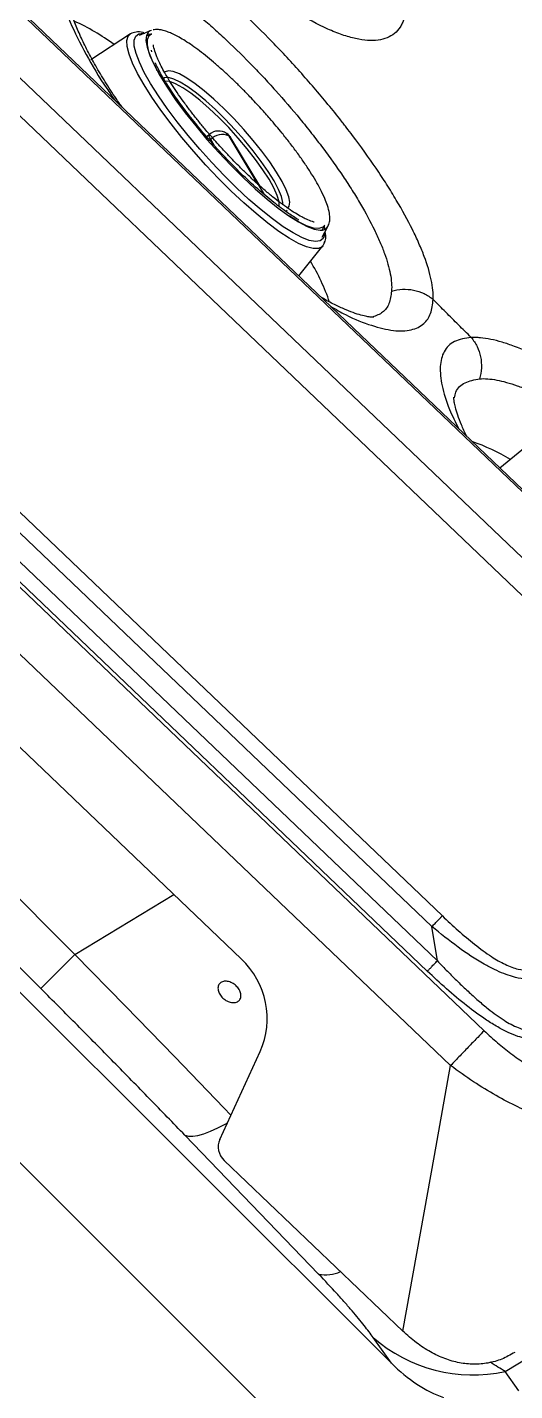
# Model space of a CAD drawing. Extents: x 398 to 508, y 623 to 782.
# Drawn here: x 407.56 to 410.47, y 651.51 to 659.67 of the extents above; entities that cross this region are included whole.
import ezdxf

# ---------------------------------------------------------------- set-up
doc = ezdxf.new("R2010")
doc.units = 0
doc.header["$MEASUREMENT"] = 0
doc.layers.add('GEOMETRY', color=2, linetype='Continuous', lineweight=25)

msp = doc.modelspace()

# ---------------------------------------------------------------- linework, layer by layer
at = {"layer": 'GEOMETRY'}
for p, q in [((412.81, 654.3037), (406.2263, 660.6004)), ((412.5566, 654.3191), (406.2491, 660.3516)), ((412.5088, 654.9876), (406.9323, 660.3209)), ((412.5163, 654.9947), (406.9398, 660.3281)), ((408.1741, 659.6347), (407.9362, 659.4789)), ((408.2921, 659.6529), (408.2265, 659.6249)), ((408.2999, 659.6348), (408.2677, 659.6211)), ((408.299, 659.6551), (408.2921, 659.6529)), ((408.6458, 659.0324), (408.6298, 659.0186)), ((408.7502, 659.0375), (408.7492, 659.0382)), ((408.7637, 659.0229), (408.7627, 659.0236)), ((408.7627, 659.0236), (408.9734, 658.673)), ((408.9378, 658.7332), (408.7637, 659.0229)), ((408.9469, 658.7251), (408.7751, 659.011)), ((408.6538, 659.002), (408.6485, 658.9974)), ((408.6741, 658.9683), (408.6538, 659.002)), ((409.1112, 658.5759), (409.1033, 658.57)), ((409.3197, 658.4176), (409.3541, 658.4801)), ((409.32, 658.459), (409.3369, 658.4896)), ((409.18, 658.1856), (409.3243, 658.3645)), ((405.6639, 658.0872), (410.289, 653.6638)), ((410.0887, 653.4554), (405.4635, 657.8789)), ((406.3644, 657.867), (410.0394, 654.3523)), ((406.0961, 657.826), (410.0096, 654.0832)), ((409.977, 654.2876), (406.302, 657.8024)), ((409.9495, 654.021), (406.0361, 657.7638)), ((409.7344, 651.673), (403.8601, 657.5473)), ((403.091, 657.2958), (409.483, 650.9038)), ((410.5371, 657.1599), (410.3835, 657.0345)), ((406.1597, 656.6554), (408.8367, 654.0952)), ((407.8421, 654.1211), (406.3082, 655.655)), ((407.6377, 653.9166), (406.1038, 655.4505)), ((407.8421, 654.1211), (408.4335, 654.4808)), ((410.0096, 654.0832), (409.977, 654.2876)), ((407.6377, 653.9166), (407.8421, 654.1211)), ((408.7081, 653.012), (408.9492, 653.5404)), ((409.9919, 652.9168), (410.0887, 653.4554)), ((409.2992, 652.2064), (408.4994, 653.0381)), ((408.7335, 652.8879), (409.8028, 651.8652)), ((409.8028, 651.8652), (409.9919, 652.9168)), ((410.4149, 651.6233), (412.5648, 652.9312)), ((409.7344, 651.673), (409.6256, 651.8266)), ((410.4966, 651.5081), (410.4149, 651.6233))]:
    msp.add_line(p, q, dxfattribs=at)
at = {"layer": 'GEOMETRY', "flags": 128}
for points in [[(408.2556, 659.3289), (408.2169, 659.3972), (408.187, 659.4588), (408.1661, 659.5129), (408.1548, 659.5584), (408.1531, 659.5947), (408.1612, 659.6212), (408.1741, 659.6347)], [(408.2948, 659.3366), (408.2569, 659.4037), (408.2276, 659.4642), (408.2076, 659.5169), (408.1971, 659.5611), (408.1964, 659.596), (408.2054, 659.6209), (408.224, 659.6354), (408.2519, 659.6393), (408.259, 659.6388)], [(408.2921, 659.6529), (408.2814, 659.6462), (408.2689, 659.6257), (408.2661, 659.5951), (408.273, 659.5549), (408.2896, 659.5058), (408.3156, 659.4488), (408.3504, 659.3847), (408.3935, 659.3148), (408.4441, 659.2404), (408.5013, 659.1627), (408.564, 659.0831), (408.6312, 659.003), (408.7017, 658.924), (408.7742, 658.8473), (408.8473, 658.7744), (408.9199, 658.7065), (408.9906, 658.6449), (409.0581, 658.5907), (409.1212, 658.5448), (409.1788, 658.5081), (409.23, 658.4812), (409.2737, 658.4645), (409.3092, 658.4585)], [(408.2734, 659.6364), (408.2886, 659.6325), (408.2921, 659.6315)], [(408.3342, 659.4133), (408.331, 659.4194), (408.3033, 659.477), (408.2846, 659.5271), (408.2753, 659.5688), (408.2755, 659.6012), (408.2852, 659.6239), (408.2999, 659.6348)], [(408.2978, 659.5362), (408.2978, 659.5362), (408.2978, 659.5362), (408.2978, 659.5362), (408.2978, 659.5362), (408.2978, 659.5362), (408.2978, 659.5362), (408.2978, 659.5362), (408.2978, 659.5362), (408.2978, 659.5362), (408.2979, 659.5361), (408.298, 659.5356), (408.2981, 659.5352), (408.2982, 659.535), (408.2982, 659.5348), (408.2982, 659.5348), (408.2982, 659.5348), (408.2982, 659.5348), (408.2982, 659.5348), (408.2983, 659.5343), (408.2994, 659.5302), (408.3, 659.5278)], [(409.3368, 658.4486), (409.3359, 658.4339), (409.3269, 658.409), (409.3083, 658.3945), (409.2804, 658.3906), (409.2437, 658.3973), (409.1988, 658.4147), (409.1466, 658.4423), (409.0878, 658.4797), (409.0235, 658.5262), (408.9548, 658.5812), (408.8829, 658.6435), (408.809, 658.7122), (408.7344, 658.7861), (408.6603, 658.8639), (408.588, 658.9443), (408.5188, 659.0259), (408.4538, 659.1073), (408.3941, 659.1871), (408.3408, 659.264), (408.2948, 659.3366)], [(409.0859, 658.6103), (409.0854, 658.6251), (409.077, 658.66), (409.0593, 658.7033), (409.0328, 658.7537), (408.9982, 658.8099), (408.9562, 658.8705), (408.9082, 658.9339), (408.8553, 658.9983), (408.7989, 659.0622), (408.7404, 659.1238), (408.6816, 659.1814), (408.6238, 659.2337), (408.5686, 659.2792), (408.5174, 659.3167), (408.4717, 659.3452), (408.4325, 659.364), (408.401, 659.3727), (408.3779, 659.3708), (408.3701, 659.3663)], [(409.1131, 658.5897), (409.1234, 658.602), (409.127, 658.6259), (409.121, 658.6593), (409.1055, 658.7013), (409.0811, 658.7508), (409.0481, 658.8066), (409.0076, 658.8673), (408.9605, 658.9313), (408.9081, 658.997), (408.8516, 659.0628), (408.7925, 659.1269), (408.7323, 659.1878), (408.6725, 659.244), (408.6146, 659.2939), (408.5601, 659.3363), (408.5103, 659.3702), (408.4666, 659.3947), (408.4301, 659.4091), (408.4016, 659.4132), (408.3819, 659.4068), (408.3775, 659.4025)], [(409.0636, 658.6003), (409.0638, 658.6016), (409.0628, 658.6295), (409.0521, 658.6665), (409.0321, 658.7116), (409.0032, 658.7636), (408.9664, 658.8211), (408.9225, 658.8825), (408.8728, 658.9461), (408.8187, 659.0102), (408.7616, 659.0731), (408.7031, 659.133), (408.6447, 659.1882), (408.5882, 659.2374), (408.535, 659.279), (408.4865, 659.3121), (408.4442, 659.3356), (408.4091, 659.349), (408.3823, 659.3518), (408.381, 659.3517)], [(409.3243, 658.3645), (409.3201, 658.36), (409.2978, 658.3491), (409.2664, 658.3488), (409.2264, 658.3591), (409.1785, 658.3798), (409.1235, 658.4107), (409.0623, 658.4511), (408.9958, 658.5005), (408.9252, 658.558), (408.8516, 658.6227), (408.7763, 658.6935), (408.7005, 658.7693), (408.6254, 658.8487), (408.5522, 658.9306), (408.4822, 659.0136), (408.4165, 659.0962), (408.3562, 659.1772), (408.3023, 659.2552), (408.2556, 659.3289)], [(408.6538, 659.002), (408.6485, 659.0123), (408.6452, 659.0208), (408.6441, 659.0274), (408.6451, 659.0316), (408.6458, 659.0324)], [(408.7492, 659.0382), (408.7552, 659.0332), (408.7627, 659.0236)], [(408.7502, 659.0375), (408.7562, 659.0325), (408.7637, 659.0229)], [(408.7751, 659.011), (408.7719, 659.0155), (408.7637, 659.0229)], [(409.3369, 658.4896), (409.3244, 658.476), (409.3008, 658.4687), (409.2684, 658.4718), (409.2278, 658.4853), (409.1797, 658.5089), (409.1251, 658.5423), (409.1199, 658.5457)], [(409.3328, 658.4822), (409.3352, 658.4688), (409.3359, 658.4632)], [(409.3338, 658.3843), (409.333, 658.3814), (409.3243, 658.3645)], [(408.7749, 653.1584), (408.7328, 653.2022), (408.4386, 653.507), (408.1413, 653.8138), (407.8421, 654.1211), (407.8421, 654.1211), (407.8421, 654.1211)], [(408.4994, 653.0381), (408.5205, 653.0326), (408.5465, 653.0322), (408.5774, 653.0371), (408.6129, 653.0472), (408.6528, 653.0623), (408.6967, 653.0825), (408.7443, 653.1075), (408.7542, 653.1131)]]:
    msp.add_lwpolyline(points, dxfattribs=at)
at = {"layer": 'GEOMETRY'}
for centre, radius, start, end in [((407.3206, 658.5617), 1.2599, 53.17744, 65.76572), ((408.7012, 658.968), 0.085, 55.69087, 130.71625), ((408.7237, 658.9351), 0.0967, 66.22994, 136.25198), ((408.7022, 658.9673), 0.085, 31.00186, 55.69087), ((409.3157, 658.5024), 0.0444, 261.53985, 329.88291), ((408.224, 657.6444), 1.2036, 18.60161, 31.48268), ((409.8022, 656.0141), 1.2501, 58.99811, 70.55176), ((409.342, 652.4086), 0.2067, 258.04217, 295.24026), ((410.2225, 652.51), 0.9073, 228.86508, 282.24807)]:
    msp.add_arc(centre, radius, start, end, dxfattribs=at)
for centre, major_axis, ratio, start_param, end_param in [((408.4894, 653.7488), (0.467, -0.1917), 0.966794, 6.245932, 7.468823), ((408.7965, 652.9627), (-0.0415, 0.096), 0.920794, 0.693577, 2.000602), ((410.0818, 652.8814), (-0.2213, 1.4402), 0.581848, 2.471077, 2.842542)]:
    msp.add_ellipse(centre, major_axis=major_axis, ratio=ratio, start_param=start_param, end_param=end_param, dxfattribs=at)
for points, knots in [([(409.6234, 674.0693), (409.5722, 673.5415), (409.5532, 673.0138), (409.5681, 672.3533), (409.573, 672.2212), (409.5866, 671.9579), (409.5953, 671.8265), (409.627, 671.4336), (409.6557, 671.1729), (409.7275, 670.654), (409.7708, 670.3958), (409.8464, 670.0103), (409.8735, 669.882), (409.9167, 669.6901), (409.9316, 669.6262), (409.9622, 669.4985), (409.9779, 669.4347), (410.0265, 669.2435), (410.0606, 669.1159), (410.1328, 668.8609), (410.1708, 668.7335), (410.2508, 668.4786), (410.2927, 668.3512), (410.3803, 668.0965), (410.4259, 667.9698), (410.6619, 667.3399), (410.8774, 666.8469), (411.2391, 666.1232), (411.366, 665.8845), (411.5662, 665.5305), (411.6345, 665.4132), (411.7395, 665.2382), (411.775, 665.1801), (411.8467, 665.0642), (411.8829, 665.0065), (412.0661, 664.7189), (412.2188, 664.4916), (412.4174, 664.2113), (412.4575, 664.1554), (412.5382, 664.0444), (412.5789, 663.9891), (412.7019, 663.8243), (412.7851, 663.7155), (413.207, 663.1775), (413.5635, 662.7652), (414.3136, 661.9761), (414.7072, 661.5993), (415.3259, 661.061), (415.5369, 660.8861), (415.8066, 660.6733), (415.8609, 660.631), (415.9698, 660.5471), (416.0244, 660.5055), (416.1891, 660.3819), (416.2997, 660.301), (416.6342, 660.0624), (416.8606, 659.9092), (417.1479, 659.7249), (417.2055, 659.6884), (417.3213, 659.6162), (417.3794, 659.5805), (417.5546, 659.4745), (417.6722, 659.4055), (418.0277, 659.2029), (418.268, 659.0741), (418.5726, 658.9208), (418.6337, 658.8905), (418.7564, 658.8307), (418.818, 658.8012), (419.003, 658.7141), (419.1265, 658.6579), (419.7456, 658.386), (420.245, 658.1976), (420.8743, 657.9981), (421.0005, 657.96), (421.2533, 657.8874), (421.38, 657.853), (421.5703, 657.8041), (421.6337, 657.7881), (421.7609, 657.7571), (421.8247, 657.742), (422.0162, 657.6981), (422.1443, 657.6706), (422.5302, 657.5933), (422.7894, 657.5489), (423.3117, 657.4745), (423.5727, 657.4449), (424.3552, 657.3787), (424.8763, 657.3645), (425.3975, 657.3809)], [0, 0, 0, 0, 0.0625, 0.0625, 0.078125, 0.078125, 0.09375, 0.09375, 0.125, 0.125, 0.15625, 0.15625, 0.171875, 0.171875, 0.179687, 0.179687, 0.1875, 0.1875, 0.203125, 0.203125, 0.21875, 0.21875, 0.234375, 0.234375, 0.25, 0.25, 0.3125, 0.3125, 0.34375, 0.34375, 0.359375, 0.359375, 0.367187, 0.367187, 0.375, 0.375, 0.40625, 0.40625, 0.414062, 0.414062, 0.421875, 0.421875, 0.4375, 0.4375, 0.5, 0.5, 0.5625, 0.5625, 0.59375, 0.59375, 0.601563, 0.601563, 0.609375, 0.609375, 0.625, 0.625, 0.65625, 0.65625, 0.664063, 0.664063, 0.671875, 0.671875, 0.6875, 0.6875, 0.71875, 0.71875, 0.726563, 0.726563, 0.734375, 0.734375, 0.75, 0.75, 0.8125, 0.8125, 0.828125, 0.828125, 0.84375, 0.84375, 0.851563, 0.851563, 0.859375, 0.859375, 0.875, 0.875, 0.90625, 0.90625, 0.9375, 0.9375, 1, 1, 1, 1]), ([(409.7531, 659.6371), (409.7661, 659.6478), (409.7773, 659.6604), (409.7914, 659.6822), (409.7957, 659.69), (409.8034, 659.7065), (409.8067, 659.7152), (409.8213, 659.7611), (409.8256, 659.8046), (409.8215, 659.8797), (409.8184, 659.9065), (409.8109, 659.9491), (409.808, 659.9638), (409.8013, 659.9937), (409.7975, 660.009), (409.7765, 660.0869), (409.7531, 660.1541), (409.7157, 660.2443), (409.7078, 660.2627), (409.6913, 660.3001), (409.6826, 660.319), (409.6555, 660.3764), (409.6361, 660.4152), (409.5741, 660.5339), (409.5276, 660.6156), (409.4629, 660.7212), (409.4497, 660.7424), (409.4228, 660.7848), (409.4092, 660.8059), (409.3676, 660.8695), (409.3391, 660.9118), (409.2803, 660.9966), (409.2501, 661.0389), (409.1879, 661.1237), (409.1558, 661.1663), (409.0587, 661.2915), (408.9927, 661.3722), (408.8915, 661.4891), (408.8575, 661.5273), (408.7886, 661.6024), (408.7543, 661.6386), (408.652, 661.7431), (408.5845, 661.8074), (408.4842, 661.8957), (408.4507, 661.9238), (408.3855, 661.9761), (408.3536, 662.0003), (408.2597, 662.0676), (408.1996, 662.1051), (408.0849, 662.1644), (408.0321, 662.1853), (407.9592, 662.2039), (407.936, 662.208), (407.9029, 662.2108), (407.8921, 662.2112), (407.8712, 662.2108), (407.8611, 662.2101), (407.8319, 662.2062), (407.8137, 662.2014), (407.7887, 662.1909), (407.7806, 662.1868), (407.7655, 662.1777), (407.7583, 662.1726), (407.7243, 662.1445), (407.7034, 662.1139), (407.6852, 662.0656), (407.6819, 662.0555), (407.6763, 662.0342), (407.6738, 662.023), (407.6678, 661.988), (407.6655, 661.963), (407.6638, 661.8832), (407.6693, 661.8236), (407.685, 661.7412), (407.6886, 661.7242), (407.6965, 661.6898), (407.701, 661.6724), (407.7154, 661.6193), (407.7266, 661.5828), (407.7523, 661.5079), (407.7668, 661.4695), (407.7909, 661.4103), (407.7994, 661.3903), (407.8172, 661.3498), (407.8265, 661.3293), (407.8747, 661.2265), (407.9187, 661.1429), (407.9928, 661.0156), (408.0188, 660.9728), (408.0599, 660.9082), (408.074, 660.8865), (408.1025, 660.8436), (408.117, 660.8222), (408.1905, 660.7157), (408.253, 660.6321), (408.3355, 660.5295), (408.3523, 660.509), (408.3862, 660.4684), (408.4034, 660.4481), (408.4551, 660.3884), (408.4899, 660.3496), (408.5953, 660.2364), (408.6668, 660.1649), (408.7578, 660.0808), (408.776, 660.0642), (408.8123, 660.032), (408.8304, 660.0163), (408.8843, 659.9704), (408.92, 659.9413), (408.9907, 659.8862), (409.0257, 659.8602), (409.0778, 659.8235), (409.095, 659.8116), (409.1294, 659.7887), (409.1465, 659.7777), (409.2304, 659.7251), (409.2939, 659.6907), (409.3836, 659.6503), (409.4126, 659.6387), (409.4546, 659.6243), (409.4683, 659.6199), (409.4949, 659.6124), (409.5079, 659.6091), (409.5709, 659.5952), (409.6158, 659.5922), (409.6744, 659.5998), (409.6926, 659.6044), (409.7253, 659.6177), (409.74, 659.6264), (409.7531, 659.6371)], [0, 0, 0, 0, 0.015625, 0.015625, 0.023438, 0.023438, 0.03125, 0.03125, 0.0625, 0.0625, 0.078125, 0.078125, 0.085938, 0.085938, 0.09375, 0.09375, 0.125, 0.125, 0.132813, 0.132813, 0.140625, 0.140625, 0.15625, 0.15625, 0.1875, 0.1875, 0.195313, 0.195313, 0.203125, 0.203125, 0.21875, 0.21875, 0.234375, 0.234375, 0.25, 0.25, 0.28125, 0.28125, 0.296875, 0.296875, 0.3125, 0.3125, 0.34375, 0.34375, 0.359375, 0.359375, 0.375, 0.375, 0.40625, 0.40625, 0.4375, 0.4375, 0.453125, 0.453125, 0.460938, 0.460938, 0.46875, 0.46875, 0.484375, 0.484375, 0.492188, 0.492188, 0.5, 0.5, 0.53125, 0.53125, 0.539063, 0.539063, 0.546875, 0.546875, 0.5625, 0.5625, 0.59375, 0.59375, 0.601563, 0.601563, 0.609375, 0.609375, 0.625, 0.625, 0.640625, 0.640625, 0.648438, 0.648438, 0.65625, 0.65625, 0.6875, 0.6875, 0.703125, 0.703125, 0.710938, 0.710938, 0.71875, 0.71875, 0.75, 0.75, 0.757813, 0.757813, 0.765625, 0.765625, 0.78125, 0.78125, 0.8125, 0.8125, 0.820313, 0.820313, 0.828125, 0.828125, 0.84375, 0.84375, 0.859375, 0.859375, 0.867188, 0.867188, 0.875, 0.875, 0.90625, 0.90625, 0.921875, 0.921875, 0.929688, 0.929688, 0.9375, 0.9375, 0.96875, 0.96875, 0.984375, 0.984375, 1, 1, 1, 1]), ([(407.9086, 660.3363), (407.8845, 660.3342), (407.8363, 660.3299), (407.7817, 660.2993), (407.7362, 660.2459), (407.7098, 660.1596), (407.7106, 660.035), (407.7439, 659.8826), (407.8081, 659.7074), (407.905, 659.5138), (407.9979, 659.3539), (408.0651, 659.2595), (408.0823, 659.2354)], [0, 0, 0, 0, 0.085015, 0.170353, 0.255372, 0.371373, 0.487374, 0.604895, 0.722414, 0.840905, 0.959394, 1, 1, 1, 1]), ([(409.9843, 658.044), (409.9855, 658.0792), (409.9816, 658.1183), (409.9638, 658.2041), (409.95, 658.2508), (409.9217, 658.3267), (409.911, 658.3531), (409.8874, 658.407), (409.8745, 658.4346), (409.8326, 658.5193), (409.8004, 658.5781), (409.7547, 658.655), (409.7454, 658.6705), (409.726, 658.7018), (409.7161, 658.7177), (409.6858, 658.7653), (409.6647, 658.7973), (409.5992, 658.8938), (409.5525, 658.9591), (409.4902, 659.0419), (409.4775, 659.0585), (409.4518, 659.0918), (409.4387, 659.1086), (409.3991, 659.1588), (409.3723, 659.192), (409.2906, 659.291), (409.2345, 659.3562), (409.1478, 659.4527), (409.1184, 659.4847), (409.0589, 659.5482), (409.0291, 659.5793), (408.9396, 659.6708), (408.8798, 659.7291), (408.79, 659.8128), (408.76, 659.84), (408.715, 659.8799), (408.6999, 659.893), (408.6701, 659.9187), (408.6552, 659.9313), (408.5815, 659.993), (408.524, 660.0382), (408.4397, 660.0999), (408.412, 660.1194), (408.3572, 660.1563), (408.3301, 660.1738), (408.2511, 660.2219), (408.2013, 660.2488), (408.1307, 660.2815), (408.1078, 660.291), (408.0635, 660.3076), (408.0419, 660.3145), (408.0007, 660.3256), (407.981, 660.3297), (407.9528, 660.3338), (407.9436, 660.3348), (407.9302, 660.3358), (407.9236, 660.3361), (407.9161, 660.3363), (407.9129, 660.3363), (407.9107, 660.3363), (407.9097, 660.3363), (407.9086, 660.3363)], [0, 0, 0, 0, 0.0625, 0.0625, 0.125, 0.125, 0.15625, 0.15625, 0.1875, 0.1875, 0.25, 0.25, 0.265625, 0.265625, 0.28125, 0.28125, 0.3125, 0.3125, 0.375, 0.375, 0.390625, 0.390625, 0.40625, 0.40625, 0.4375, 0.4375, 0.5, 0.5, 0.53125, 0.53125, 0.5625, 0.5625, 0.625, 0.625, 0.65625, 0.65625, 0.671875, 0.671875, 0.6875, 0.6875, 0.75, 0.75, 0.78125, 0.78125, 0.8125, 0.8125, 0.875, 0.875, 0.90625, 0.90625, 0.9375, 0.9375, 0.96875, 0.96875, 0.984375, 0.984375, 0.992187, 0.996094, 0.998047, 0.998047, 1, 1, 1, 1]), ([(407.9351, 660.0856), (407.9649, 660.0868), (407.9979, 660.0829), (408.0523, 660.0695), (408.0713, 660.0638), (408.1102, 660.05), (408.1303, 660.0419), (408.1923, 660.0142), (408.2359, 659.9911), (408.3051, 659.9496), (408.3288, 659.9346), (408.3767, 659.9027), (408.4009, 659.8857), (408.4745, 659.8323), (408.5247, 659.793), (408.589, 659.7395), (408.6019, 659.7285), (408.6279, 659.7062), (408.641, 659.6948), (408.6802, 659.6601), (408.7063, 659.6364), (408.7843, 659.5637), (408.8362, 659.5129), (408.9139, 659.4335), (408.9398, 659.4064), (408.9914, 659.3512), (409.0168, 659.3234), (409.092, 659.2394), (409.1406, 659.1827), (409.2114, 659.0966), (409.2346, 659.0677), (409.2689, 659.0241), (409.2802, 659.0095), (409.3024, 658.9804), (409.3134, 658.966), (409.3673, 658.8939), (409.4078, 658.8371), (409.4644, 658.7529), (409.4825, 658.725), (409.5087, 658.6835), (409.5173, 658.6697), (409.534, 658.6423), (409.5421, 658.6287), (409.5814, 658.5617), (409.6092, 658.5102), (409.6451, 658.4362), (409.6561, 658.4121), (409.6763, 658.3649), (409.6854, 658.3417), (409.7092, 658.2752), (409.7207, 658.2343), (409.7349, 658.159), (409.7376, 658.1247), (409.7357, 658.0937)], [0, 0, 0, 0, 0.0625, 0.0625, 0.09375, 0.09375, 0.125, 0.125, 0.1875, 0.1875, 0.21875, 0.21875, 0.25, 0.25, 0.3125, 0.3125, 0.328125, 0.328125, 0.34375, 0.34375, 0.375, 0.375, 0.4375, 0.4375, 0.46875, 0.46875, 0.5, 0.5, 0.5625, 0.5625, 0.59375, 0.59375, 0.609375, 0.609375, 0.625, 0.625, 0.6875, 0.6875, 0.71875, 0.71875, 0.734375, 0.734375, 0.75, 0.75, 0.8125, 0.8125, 0.84375, 0.84375, 0.875, 0.875, 0.9375, 0.9375, 1, 1, 1, 1]), ([(408.1256, 659.194), (408.1191, 659.2031), (408.0879, 659.2466), (408.0385, 659.3226), (407.9788, 659.42), (407.9276, 659.5121), (407.884, 659.5996), (407.8477, 659.6822), (407.8191, 659.7586), (407.7984, 659.8264), (407.7854, 659.8836), (407.7793, 659.9271), (407.7782, 659.9579), (407.7794, 659.9757), (407.7818, 659.9829), (407.781, 659.9812), (407.781, 659.981)], [0, 0, 0, 0, 0.023547, 0.112089, 0.199083, 0.283911, 0.368074, 0.453739, 0.539162, 0.623222, 0.704862, 0.783109, 0.849596, 0.920051, 0.993296, 1, 1, 1, 1]), ([(408.9555, 659.1864), (408.9333, 659.2106), (408.902, 659.2446), (408.855, 659.293), (408.8149, 659.3332), (408.7676, 659.3786), (408.7191, 659.4231), (408.6701, 659.4659), (408.622, 659.5056), (408.5758, 659.5414), (408.5323, 659.5725), (408.4924, 659.5986), (408.4571, 659.6192), (408.4267, 659.6347), (408.3977, 659.6471), (408.372, 659.6556), (408.3457, 659.6604), (408.3288, 659.6615), (408.3142, 659.6591), (408.3091, 659.6583)], [0, 0, 0, 0, 0.0879284, 0.1238735, 0.1830208, 0.2436295, 0.3077197, 0.3734028, 0.4398147, 0.5061758, 0.5717716, 0.6357835, 0.6969773, 0.7526701, 0.8027894, 0.8642037, 0.9152504, 0.9705662, 1, 1, 1, 1]), ([(408.2548, 659.641), (408.2533, 659.6415), (408.2344, 659.6473), (408.2053, 659.6476), (408.1847, 659.6391), (408.1742, 659.6348)], [0, 0, 0, 0, 0.039339, 0.508082, 1, 1, 1, 1]), ([(408.7084, 658.9627), (408.6869, 658.9868), (408.6565, 659.0209), (408.6133, 659.072), (408.5774, 659.1158), (408.5371, 659.1672), (408.4982, 659.2191), (408.4615, 659.2707), (408.4282, 659.3204), (408.3987, 659.3675), (408.3737, 659.4109), (408.3533, 659.4497), (408.3382, 659.482), (408.3286, 659.5056), (408.3198, 659.5299), (408.314, 659.551), (408.3116, 659.5652), (408.3112, 659.5681), (408.3112, 659.5682), (408.3112, 659.5683), (408.3112, 659.5682), (408.3112, 659.5682), (408.3112, 659.5682)], [0, 0, 0, 0, 0.101787, 0.143658, 0.212768, 0.284105, 0.358906, 0.433777, 0.509133, 0.583818, 0.656886, 0.727145, 0.792565, 0.847318, 0.875484, 0.975842, 0.998549, 0.999913, 0.999986, 0.999995, 0.999996, 1, 1, 1, 1]), ([(409.1794, 658.5198), (409.1787, 658.5205), (409.1762, 658.523), (409.1459, 658.5415), (409.0976, 658.5747), (409.0429, 658.6153), (408.9806, 658.6652), (408.8992, 658.7364), (408.8005, 658.8316), (408.705, 658.9318), (408.6154, 659.0337), (408.5328, 659.1351), (408.4588, 659.2336), (408.3956, 659.3267), (408.3547, 659.3955), (408.3308, 659.443), (408.3219, 659.4603), (408.3209, 659.4594), (408.3207, 659.4592)], [0, 0, 0, 0, 0.019776, 0.073995, 0.149131, 0.194455, 0.240442, 0.330434, 0.41792, 0.50288, 0.585299, 0.666634, 0.749046, 0.83243, 0.916647, 0.95835, 0.99256, 1, 1, 1, 1]), ([(409.3541, 658.4801), (409.3561, 658.4841), (409.3631, 658.4984), (409.3677, 658.5258), (409.365, 658.5606), (409.3543, 658.6027), (409.3359, 658.6509), (409.3122, 658.7007), (409.2822, 658.755), (409.2497, 658.8083), (409.2121, 658.8652), (409.1708, 658.9236), (409.1269, 658.9822), (409.085, 659.0352), (409.0453, 659.0835), (409.0038, 659.1324), (408.9731, 659.1667), (408.9555, 659.1864)], [0, 0, 0, 0, 0.0260813, 0.0933991, 0.1718971, 0.2583407, 0.3295146, 0.4185555, 0.4867542, 0.5570595, 0.6281828, 0.6987297, 0.7665586, 0.8327268, 0.880924, 0.9316993, 1, 1, 1, 1]), ([(409.2718, 658.5075), (409.2718, 658.5075), (409.2718, 658.5075), (409.2718, 658.5075), (409.2717, 658.5075), (409.2685, 658.5083), (409.2543, 658.5122), (409.2299, 658.5217), (409.1975, 658.5379), (409.1604, 658.5594), (409.1187, 658.587), (409.073, 658.6202), (409.0245, 658.6582), (408.973, 658.7015), (408.9205, 658.7483), (408.8698, 658.7959), (408.8242, 658.8406), (408.7812, 658.8845), (408.7434, 658.9243), (408.7186, 658.9515), (408.7084, 658.9627)], [0, 0, 0, 0, 0.000002, 0.000014, 0.000087, 0.000957, 0.029043, 0.121898, 0.189701, 0.268413, 0.350487, 0.428702, 0.510996, 0.594134, 0.676617, 0.756147, 0.826635, 0.884196, 0.952467, 1, 1, 1, 1]), ([(409.332, 658.3802), (409.3342, 658.3843), (409.3411, 658.3971), (409.3448, 658.4193), (409.3394, 658.4429), (409.3377, 658.4503)], [0, 0, 0, 0, 0.24232, 0.762906, 1, 1, 1, 1]), ([(409.6265, 657.9379), (409.6268, 657.9379), (409.6281, 657.9382), (409.6184, 657.9374), (409.5963, 657.9398), (409.5627, 657.9468), (409.5191, 657.9599), (409.4653, 657.9801), (409.4019, 658.0092), (409.3516, 658.0344), (409.3213, 658.0521), (409.3167, 658.0549)], [0, 0, 0, 0, 0.0423926, 0.1684145, 0.2907329, 0.4142018, 0.5447447, 0.6820767, 0.8253235, 0.9731928, 1, 1, 1, 1]), ([(409.3715, 658.0024), (409.4017, 657.9851), (409.4901, 657.9343), (409.6181, 657.8845), (409.7514, 657.8524), (409.857, 657.8567), (409.9301, 657.893), (409.974, 657.955), (409.9809, 658.0143), (409.9844, 658.0439)], [0, 0, 0, 0, 0.0824275, 0.2420664, 0.4017063, 0.5612953, 0.7208832, 0.860442, 1, 1, 1, 1]), ([(409.7357, 658.0937), (409.7318, 658.068), (409.724, 658.0164), (409.6868, 657.9627), (409.6436, 657.9466), (409.6221, 657.9386)], [0, 0, 0, 0, 0.334403, 0.668807, 1, 1, 1, 1]), ([(409.7357, 658.0937), (409.7568, 658.1001), (409.7788, 658.1039), (409.8232, 658.106), (409.8456, 658.1043), (409.8891, 658.0955), (409.9102, 658.0885), (409.9497, 658.0696), (409.968, 658.0578), (409.9844, 658.0439)], [0, 0, 0, 0, 0.25, 0.25, 0.5, 0.5, 0.75, 0.75, 1, 1, 1, 1]), ([(410.2119, 657.8162), (410.1865, 657.8414), (410.1358, 657.8918), (410.0599, 657.9677), (410.0095, 658.0185), (409.9844, 658.0439)], [0, 0, 0, 0, 0.333238, 0.666571, 1, 1, 1, 1]), ([(410.2118, 657.8162), (410.1762, 657.811), (410.1048, 657.8004), (410.0454, 657.7383), (410.0214, 657.6471), (410.0331, 657.5298), (410.0707, 657.4031), (410.1179, 657.309), (410.1375, 657.2698)], [0, 0, 0, 0, 0.184652, 0.369308, 0.539058, 0.708809, 0.878932, 1, 1, 1, 1]), ([(410.2118, 657.8162), (410.2256, 657.8), (410.2375, 657.7817), (410.2563, 657.7424), (410.2634, 657.7214), (410.2722, 657.6782), (410.2739, 657.656), (410.2721, 657.6118), (410.2684, 657.5899), (410.2622, 657.5689)], [0, 0, 0, 0, 0.25, 0.25, 0.5, 0.5, 0.75, 0.75, 1, 1, 1, 1]), ([(412.497, 655.7424), (412.4975, 655.7762), (412.4923, 655.8133), (412.4711, 655.8943), (412.4551, 655.9381), (412.4228, 656.009), (412.4106, 656.0336), (412.3838, 656.0837), (412.3692, 656.1092), (412.3217, 656.1875), (412.2854, 656.2418), (412.2341, 656.3123), (412.2236, 656.3266), (412.2018, 656.3554), (412.1907, 656.3699), (412.1566, 656.4134), (412.133, 656.4426), (412.0596, 656.5308), (412.0073, 656.5902), (411.9376, 656.6653), (411.9234, 656.6804), (411.8946, 656.7107), (411.88, 656.7259), (411.8359, 656.7712), (411.806, 656.8013), (411.7149, 656.8907), (411.6524, 656.9494), (411.556, 657.0363), (411.5234, 657.0652), (411.4574, 657.1221), (411.4245, 657.15), (411.3255, 657.2318), (411.2596, 657.2841), (411.1606, 657.3588), (411.1276, 657.3831), (411.0781, 657.4187), (411.0616, 657.4304), (411.0289, 657.4532), (411.0127, 657.4644), (410.9321, 657.5192), (410.8693, 657.5593), (410.7777, 657.6138), (410.7476, 657.6311), (410.703, 657.6555), (410.6882, 657.6634), (410.6591, 657.6786), (410.6447, 657.686), (410.574, 657.7211), (410.5206, 657.7445), (410.4452, 657.7725), (410.4209, 657.7807), (410.3738, 657.7946), (410.3511, 657.8004), (410.3077, 657.8093), (410.2871, 657.8125), (410.2577, 657.8153), (410.2482, 657.8159), (410.2343, 657.8164), (410.2275, 657.8165), (410.2196, 657.8164), (410.2163, 657.8163), (410.2141, 657.8162), (410.213, 657.8162), (410.2119, 657.8162)], [0, 0, 0, 0, 0.0625, 0.0625, 0.125, 0.125, 0.15625, 0.15625, 0.1875, 0.1875, 0.25, 0.25, 0.265625, 0.265625, 0.28125, 0.28125, 0.3125, 0.3125, 0.375, 0.375, 0.390625, 0.390625, 0.40625, 0.40625, 0.4375, 0.4375, 0.5, 0.5, 0.53125, 0.53125, 0.5625, 0.5625, 0.625, 0.625, 0.65625, 0.65625, 0.671875, 0.671875, 0.6875, 0.6875, 0.75, 0.75, 0.78125, 0.78125, 0.796875, 0.796875, 0.8125, 0.8125, 0.875, 0.875, 0.90625, 0.90625, 0.9375, 0.9375, 0.96875, 0.96875, 0.984375, 0.984375, 0.992187, 0.996094, 0.998047, 0.998047, 1, 1, 1, 1]), ([(410.1114, 657.4542), (410.1139, 657.4662), (410.1224, 657.5083), (410.1697, 657.5514), (410.2314, 657.5631), (410.2622, 657.5689)], [0, 0, 0, 0, 0.165435, 0.58272, 1, 1, 1, 1]), ([(410.2622, 657.5689), (410.2929, 657.571), (410.327, 657.5684), (410.4019, 657.5544), (410.4427, 657.543), (410.509, 657.5193), (410.532, 657.5102), (410.5792, 657.4901), (410.6034, 657.479), (410.6531, 657.4548), (410.6787, 657.4416), (410.7305, 657.4136), (410.7568, 657.3987), (410.8367, 657.3516), (410.8914, 657.3169), (410.9616, 657.2696), (410.9757, 657.2599), (411.0041, 657.2401), (411.0185, 657.23), (411.0616, 657.1992), (411.0903, 657.1782), (411.1763, 657.1134), (411.2337, 657.0682), (411.3197, 656.9973), (411.3483, 656.9731), (411.4056, 656.9237), (411.4339, 656.8987), (411.5177, 656.8233), (411.572, 656.7723), (411.651, 656.6947), (411.677, 656.6686), (411.7153, 656.6292), (411.728, 656.6159), (411.753, 656.5896), (411.7653, 656.5765), (411.8258, 656.5111), (411.8713, 656.4593), (411.9349, 656.3825), (411.9554, 656.357), (411.9948, 656.3064), (412.0137, 656.2811), (412.067, 656.2071), (412.0983, 656.1596), (412.1391, 656.091), (412.1516, 656.0686), (412.1745, 656.0247), (412.1849, 656.0031), (412.2123, 655.9409), (412.2256, 655.9024), (412.2426, 655.8312), (412.2462, 655.7985), (412.2448, 655.7688)], [0, 0, 0, 0, 0.0625, 0.0625, 0.125, 0.125, 0.15625, 0.15625, 0.1875, 0.1875, 0.21875, 0.21875, 0.25, 0.25, 0.3125, 0.3125, 0.328125, 0.328125, 0.34375, 0.34375, 0.375, 0.375, 0.4375, 0.4375, 0.46875, 0.46875, 0.5, 0.5, 0.5625, 0.5625, 0.59375, 0.59375, 0.609375, 0.609375, 0.625, 0.625, 0.6875, 0.6875, 0.71875, 0.71875, 0.75, 0.75, 0.8125, 0.8125, 0.84375, 0.84375, 0.875, 0.875, 0.9375, 0.9375, 1, 1, 1, 1]), ([(410.1857, 657.2237), (410.1855, 657.2241), (410.1722, 657.2492), (410.1535, 657.2928), (410.1304, 657.3518), (410.117, 657.3974), (410.1103, 657.4305), (410.1081, 657.4511), (410.1088, 657.4604), (410.1086, 657.4591), (410.1085, 657.4587)], [0, 0, 0, 0, 0.003173, 0.182097, 0.356914, 0.525266, 0.668258, 0.802765, 0.945875, 1, 1, 1, 1]), ([(410.0394, 654.3523), (410.0708, 654.3227), (410.1336, 654.2637), (410.2318, 654.1806), (410.3263, 654.1106), (410.4149, 654.0593), (410.495, 654.0283), (410.5373, 654.0295), (410.5585, 654.0301)], [0, 0, 0, 0, 0.187072, 0.373689, 0.559995, 0.705553, 0.85283, 1, 1, 1, 1]), ([(410.5827, 653.975), (410.5646, 653.9739), (410.5278, 653.9716), (410.4663, 653.9847), (410.4064, 654.0054), (410.3493, 654.0308), (410.257, 654.0794), (410.1293, 654.164), (410.0286, 654.2458), (409.977, 654.2876)], [0, 0, 0, 0, 0.114828, 0.233664, 0.317348, 0.406089, 0.500977, 0.744712, 1, 1, 1, 1]), ([(410.0096, 654.0832), (410.0297, 654.0621), (410.0698, 654.02), (410.1309, 653.9589), (410.192, 653.9004), (410.2529, 653.8455), (410.324, 653.7854), (410.404, 653.7265), (410.4905, 653.6804), (410.5684, 653.6585), (410.6078, 653.6666), (410.6273, 653.6706)], [0, 0, 0, 0, 0.1035977, 0.2062818, 0.3070607, 0.4050613, 0.4995741, 0.6433549, 0.7697547, 0.8853187, 1, 1, 1, 1]), ([(408.8301, 653.8977), (408.8317, 653.8935), (408.8329, 653.8893), (408.8345, 653.8811), (408.8348, 653.877), (408.8346, 653.8692), (408.8341, 653.8655), (408.8321, 653.8584), (408.8307, 653.8551), (408.8253, 653.846), (408.82, 653.8411), (408.807, 653.8344), (408.7992, 653.8326), (408.7866, 653.8323), (408.7822, 653.8326), (408.7733, 653.8341), (408.7689, 653.8353), (408.7599, 653.8383), (408.7553, 653.8402), (408.7466, 653.8448), (408.7423, 653.8473), (408.7341, 653.8532), (408.7302, 653.8564), (408.7228, 653.8633), (408.7194, 653.867), (408.7132, 653.8747), (408.7105, 653.8787), (408.7057, 653.8869), (408.7036, 653.8911), (408.6988, 653.9037), (408.6973, 653.9122), (408.6977, 653.9278), (408.6997, 653.9351), (408.7052, 653.9442), (408.7075, 653.947), (408.7126, 653.9518), (408.7156, 653.9538), (408.7221, 653.9572), (408.7257, 653.9585), (408.7332, 653.9603), (408.7372, 653.9608), (408.7457, 653.9609), (408.75, 653.9606), (408.7588, 653.9591), (408.7633, 653.9579), (408.7723, 653.9548), (408.7767, 653.9529), (408.7855, 653.9483), (408.7898, 653.9457), (408.798, 653.9398), (408.8018, 653.9366), (408.8092, 653.9297), (408.8126, 653.926), (408.8219, 653.9145), (408.8268, 653.9062), (408.8301, 653.8977)], [0, 0, 0, 0, 0.03125, 0.03125, 0.0625, 0.0625, 0.09375, 0.09375, 0.125, 0.125, 0.1875, 0.1875, 0.25, 0.25, 0.28125, 0.28125, 0.3125, 0.3125, 0.34375, 0.34375, 0.375, 0.375, 0.40625, 0.40625, 0.4375, 0.4375, 0.46875, 0.46875, 0.5, 0.5, 0.5625, 0.5625, 0.625, 0.625, 0.65625, 0.65625, 0.6875, 0.6875, 0.71875, 0.71875, 0.75, 0.75, 0.78125, 0.78125, 0.8125, 0.8125, 0.84375, 0.84375, 0.875, 0.875, 0.90625, 0.90625, 0.9375, 0.9375, 1, 1, 1, 1]), ([(410.653, 653.6177), (410.6293, 653.6134), (410.5941, 653.6071), (410.5367, 653.6165), (410.4879, 653.6305), (410.4319, 653.6535), (410.3688, 653.6867), (410.285, 653.7388), (410.1817, 653.8146), (410.0637, 653.9138), (409.9875, 653.9854), (409.9495, 654.021)], [0, 0, 0, 0, 0.125242, 0.186962, 0.250585, 0.328395, 0.41141, 0.501036, 0.662351, 0.831997, 1, 1, 1, 1]), ([(408.4994, 653.0381), (408.4295, 653.1109), (408.359, 653.1839), (408.2169, 653.3301), (408.1453, 653.4035), (408.0014, 653.5502), (407.929, 653.6236), (407.7837, 653.7703), (407.7108, 653.8435), (407.6377, 653.9166)], [0, 0, 0, 0, 0.25, 0.25, 0.5, 0.5, 0.75, 0.75, 1, 1, 1, 1]), ([(410.289, 653.6638), (410.3152, 653.6395), (410.3671, 653.5914), (410.45, 653.5256), (410.5343, 653.4667), (410.6212, 653.416), (410.7068, 653.3766), (410.7898, 653.3511), (410.8669, 653.3409), (410.9093, 653.3494), (410.9304, 653.3536)], [0, 0, 0, 0, 0.126547, 0.249919, 0.377175, 0.499718, 0.627528, 0.749863, 0.875036, 1, 1, 1, 1]), ([(410.9815, 653.0981), (410.9581, 653.0946), (410.9104, 653.0875), (410.8227, 653.0947), (410.7224, 653.1164), (410.6102, 653.1542), (410.4884, 653.2072), (410.3586, 653.2755), (410.2227, 653.3578), (410.1342, 653.4223), (410.0888, 653.4554)], [0, 0, 0, 0, 0.106091, 0.216747, 0.332036, 0.452511, 0.57882, 0.711898, 0.852403, 1, 1, 1, 1]), ([(409.6256, 651.8266), (409.6103, 651.8482), (409.5925, 651.872), (409.561, 651.912), (409.5497, 651.9261), (409.5257, 651.9554), (409.5129, 651.9707), (409.4857, 652.0026), (409.4713, 652.0192), (409.4482, 652.0454), (409.4403, 652.0543), (409.4242, 652.0723), (409.416, 652.0814), (409.3741, 652.1274), (409.3381, 652.1659), (409.2992, 652.2064)], [0, 0, 0, 0, 0.25, 0.25, 0.375, 0.375, 0.5, 0.5, 0.625, 0.625, 0.6875, 0.6875, 0.75, 0.75, 1, 1, 1, 1]), ([(410.4721, 651.7374), (410.4469, 651.7231), (410.398, 651.6956), (410.3151, 651.6719), (410.2295, 651.664), (410.142, 651.6728), (410.0541, 651.6978), (409.967, 651.7389), (409.8815, 651.7945), (409.8294, 651.8413), (409.8028, 651.8652)], [0, 0, 0, 0, 0.141313, 0.273868, 0.398783, 0.51844, 0.635542, 0.752967, 0.873573, 1, 1, 1, 1]), ([(410.4149, 651.6233), (410.4149, 651.6233), (410.3866, 651.64), (410.3567, 651.6591), (410.3269, 651.6783)], [0, 0, 0, 0, 0.000014, 1, 1, 1, 1])]:
    msp.add_open_spline(points, degree=3, knots=knots, dxfattribs=at)
for points in [[(409.977, 654.2876), (409.9834, 654.2943), (409.9962, 654.3077), (410.0135, 654.3256), (410.0286, 654.3412), (410.0358, 654.3486), (410.0394, 654.3523)], [(409.9495, 654.021), (409.9531, 654.0247), (409.9604, 654.0321), (409.975, 654.0473), (409.9915, 654.0644), (410.0035, 654.0769), (410.0096, 654.0832)], [(410.2889, 653.6638), (410.2772, 653.6517), (410.2536, 653.6274), (410.2021, 653.5739), (410.1449, 653.5142), (410.1075, 653.475), (410.0889, 653.4554)]]:
    msp.add_open_spline(points, degree=3, dxfattribs=at)

doc.saveas('drawing.dxf')
